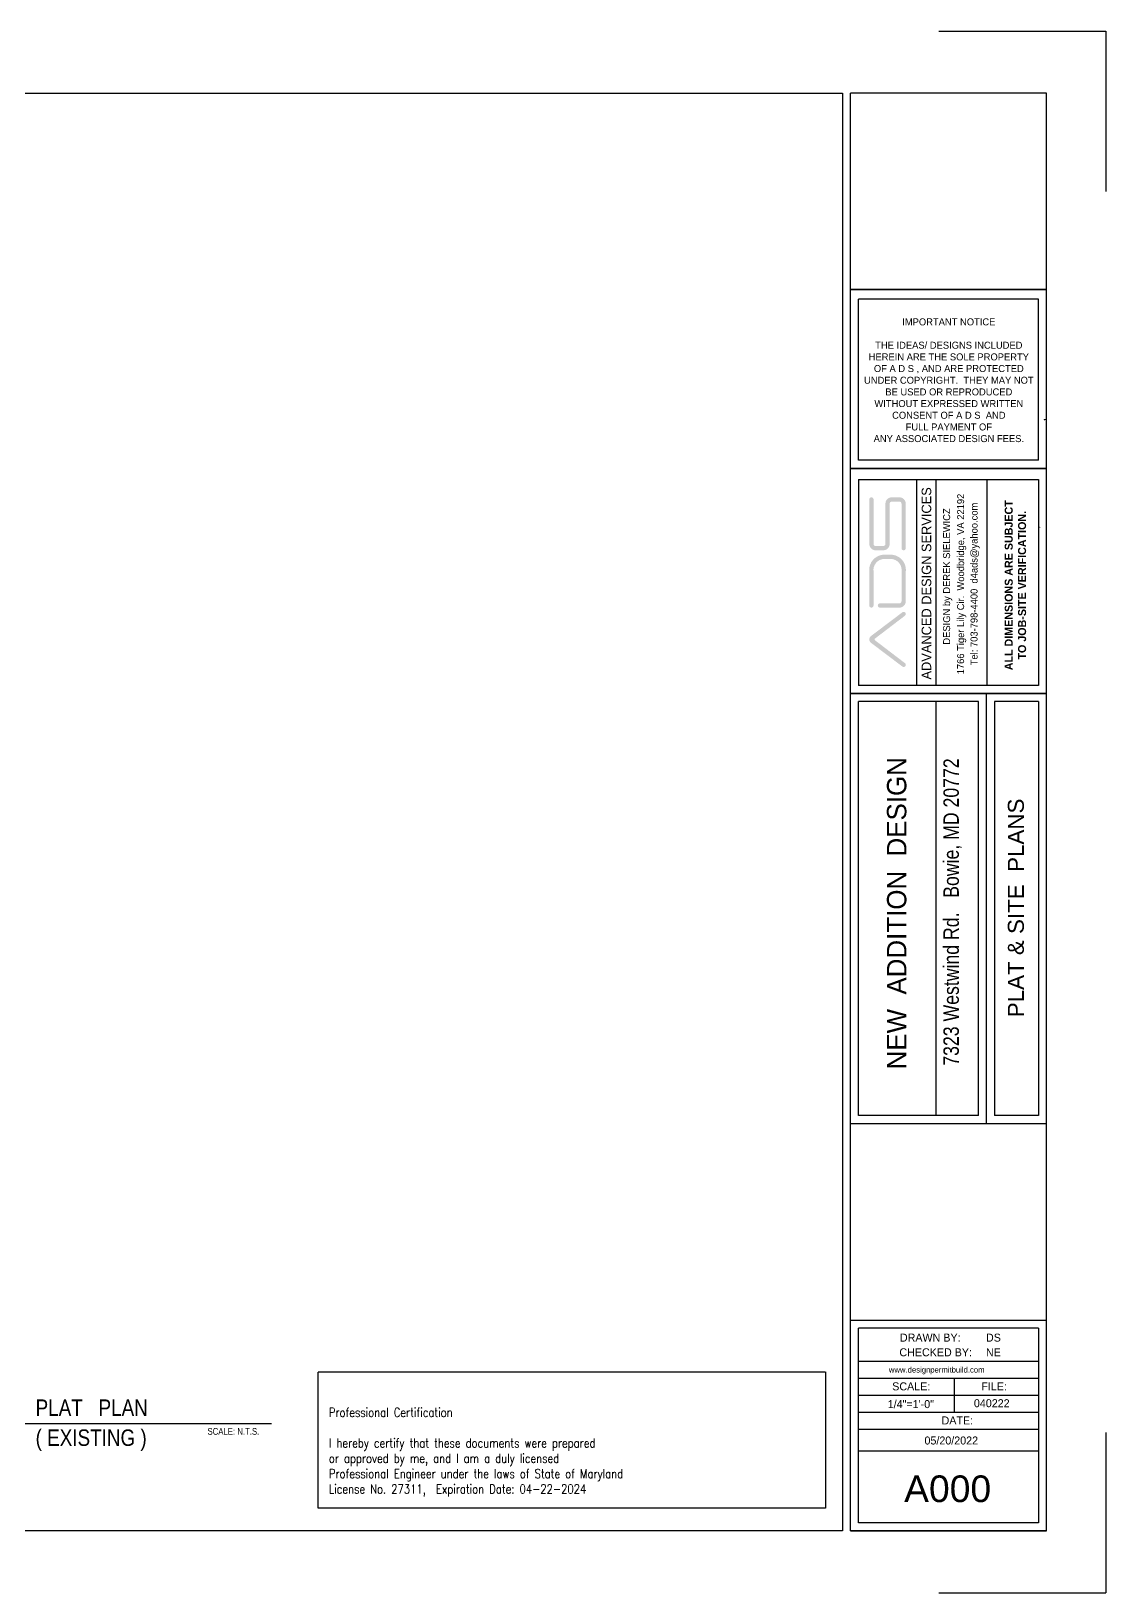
# Model space of a CAD drawing. Header units: inches. Extents: x 26998 to 46838, y -509 to 4343.
# Drawn here: x 28813 to 30497, y 569 to 3016 of the extents above; entities that cross this region are included whole.
import ezdxf

# ---------------------------------------------------------------- set-up
doc = ezdxf.new("R2010")
doc.units = ezdxf.units.IN
doc.header["$LTSCALE"] = 0.5
doc.header["$MEASUREMENT"] = 0
doc.linetypes.add('DASHED', pattern=[0.75, 0.5, -0.25])
doc.layers.add('Layer1', color=2, linetype='Continuous', lineweight=9)
doc.layers.add('Title Block', color=7, linetype='Continuous')
doc.styles.add('ARCH', font='arch.shx')
doc.styles.add('HS-DESIGN-PLAN', font='GOTHIC.TTF', dxfattribs={"height": 0.09375})
doc.styles.add('HS-DESIGN-TTLB', font='GOTHIC.TTF')
doc.styles.get("Standard").update_dxf_attribs({"font": 'romans.shx', "width": 0.75})
doc.styles.add('TAGS', font='romans', dxfattribs={"width": 0.8})

msp = doc.modelspace()

# ---------------------------------------------------------------- hatches: boundary and pattern name
at = {"layer": 'Title Block'}
h = msp.add_hatch(color=256, dxfattribs=at)
h.paths.add_polyline_path([(30182.2885945, 2100.2463073, 0.1912949762), (30183.6245548, 2102.3163189), (30183.6245548, 2103.6104114, 0.1065363828), (30183.0673669, 2104.9016506, 0.1989123674), (30180.9009843, 2106.25519), (30179.7996338, 2106.25519, 0.1139636446), (30178.4120235, 2105.680423), (30129.2524769, 2068.5241666, 0.5149988252), (30129.2524769, 2057.6559351), (30178.4120235, 2020.4996787, 0.1139636446), (30179.7996338, 2019.9249118), (30180.9009843, 2019.9249118, 0.1989123674), (30183.0673669, 2021.2784511, 0.1065363829), (30183.6245548, 2022.5696903), (30183.6245548, 2023.8637829, 0.1912949762), (30182.2885945, 2025.9337945), (30135.4597388, 2061.7027323, -0.5343557179), (30135.4597388, 2064.4773695)])
h.paths.add_polyline_path([(30173.6118535, 2112.9303242, 0.4142135624), (30183.6245548, 2122.9430254), (30183.6245548, 2169.2224986, 0.440849221), (30160.2615851, 2195.9230353), (30149.8168833, 2195.9230353, 0.440849221), (30126.4539137, 2169.2224986), (30126.4539137, 2116.2678912, 0.4142135624), (30129.7914808, 2112.9303242, 0.4142135624), (30133.1290479, 2116.2678912), (30133.1290479, 2169.2224986, -0.4500136067), (30149.8168833, 2189.2479011), (30160.2615851, 2189.2479011, -0.4500136067), (30176.9494206, 2169.2224986), (30176.9494206, 2122.9430254, -0.4142135624), (30173.6118535, 2119.6054583), (30143.1417491, 2119.6054583, 0.4142135624), (30139.804182, 2116.2678912, 0.4142135624), (30143.1417491, 2112.9303242)])
h.paths.add_polyline_path([(30151.7016671, 2212.8064356, -0.4142135624), (30148.3641, 2209.4688685), (30136.4666149, 2209.4688685, -0.4142135624), (30133.1290479, 2212.8064356), (30133.1290479, 2282.4488784, 0.4142135624), (30129.7914808, 2285.7864454, 0.4142135624), (30126.4539137, 2282.4488784), (30126.4539137, 2212.8064356, 0.4142135624), (30136.4666149, 2202.7937343), (30148.3641, 2202.7937343, 0.4142135624), (30158.3768013, 2212.8064356), (30158.3768013, 2275.7737442, -0.4142135624), (30161.7143684, 2279.1113113), (30173.6118535, 2279.1113113, -0.4142135624), (30176.9494206, 2275.7737442), (30176.9494206, 2206.1313014, 0.4142135624), (30180.2869877, 2202.7937343, 0.4142135624), (30183.6245548, 2206.1313014), (30183.6245548, 2275.7737442, 0.4142135624), (30173.6118535, 2285.7864454), (30161.7143684, 2285.7864454, 0.4142135624), (30151.7016671, 2275.7737442)])
h = msp.add_hatch(color=256, dxfattribs=at)
h.paths.add_polyline_path([(30182.2885945, 2100.2463073, 0.1912949762), (30183.6245548, 2102.3163189), (30183.6245548, 2103.6104114, 0.1065363828), (30183.0673669, 2104.9016506, 0.1989123674), (30180.9009843, 2106.25519), (30179.7996338, 2106.25519, 0.1139636446), (30178.4120235, 2105.680423), (30129.2524769, 2068.5241666, 0.5149988252), (30129.2524769, 2057.6559351), (30178.4120235, 2020.4996787, 0.1139636446), (30179.7996338, 2019.9249118), (30180.9009843, 2019.9249118, 0.1989123674), (30183.0673669, 2021.2784511, 0.1065363829), (30183.6245548, 2022.5696903), (30183.6245548, 2023.8637829, 0.1912949762), (30182.2885945, 2025.9337945), (30135.4597388, 2061.7027323, -0.5343557179), (30135.4597388, 2064.4773695)])
h.paths.add_polyline_path([(30173.6118535, 2112.9303242, 0.4142135624), (30183.6245548, 2122.9430254), (30183.6245548, 2169.2224986, 0.440849221), (30160.2615851, 2195.9230353), (30149.8168833, 2195.9230353, 0.440849221), (30126.4539137, 2169.2224986), (30126.4539137, 2116.2678912, 0.4142135624), (30129.7914808, 2112.9303242, 0.4142135624), (30133.1290479, 2116.2678912), (30133.1290479, 2169.2224986, -0.4500136067), (30149.8168833, 2189.2479011), (30160.2615851, 2189.2479011, -0.4500136067), (30176.9494206, 2169.2224986), (30176.9494206, 2122.9430254, -0.4142135624), (30173.6118535, 2119.6054583), (30143.1417491, 2119.6054583, 0.4142135624), (30139.804182, 2116.2678912, 0.4142135624), (30143.1417491, 2112.9303242)])
h.paths.add_polyline_path([(30151.7016671, 2212.8064356, -0.4142135624), (30148.3641, 2209.4688685), (30136.4666149, 2209.4688685, -0.4142135624), (30133.1290479, 2212.8064356), (30133.1290479, 2282.4488784, 0.4142135624), (30129.7914808, 2285.7864454, 0.4142135624), (30126.4539137, 2282.4488784), (30126.4539137, 2212.8064356, 0.4142135624), (30136.4666149, 2202.7937343), (30148.3641, 2202.7937343, 0.4142135624), (30158.3768013, 2212.8064356), (30158.3768013, 2275.7737442, -0.4142135624), (30161.7143684, 2279.1113113), (30173.6118535, 2279.1113113, -0.4142135624), (30176.9494206, 2275.7737442), (30176.9494206, 2206.1313014, 0.4142135624), (30180.2869877, 2202.7937343, 0.4142135624), (30183.6245548, 2206.1313014), (30183.6245548, 2275.7737442, 0.4142135624), (30173.6118535, 2285.7864454), (30161.7143684, 2285.7864454, 0.4142135624), (30151.7016671, 2275.7737442)])

# ---------------------------------------------------------------- linework, layer by layer
msp.add_line((28773.4477723, 834.2826487), (29189.8401053, 834.2826487))
msp.add_line((28773.4477723, 834.2826487), (29189.8401053, 834.2826487))
msp.add_lwpolyline([(27094.2988971, 2919.0896005), (30084.4173665, 2919.0896005), (30084.4173665, 666.1911576), (27094.2988971, 666.1911576)])
for p, q in [((30235.329683, 3016.2435205), (30496.936853, 3016.2435205)), ((30235.329683, 3016.2435205), (30496.936853, 3016.2435205)), ((30235.329683, 3016.2435205), (30496.936853, 3016.2435205)), ((30235.329683, 3016.2435205), (30496.936853, 3016.2435205)), ((30235.329683, 3016.2435205), (30496.936853, 3016.2435205)), ((30235.329683, 3016.2435205), (30496.936853, 3016.2435205)), ((30235.329683, 3016.2435205), (30496.936853, 3016.2435205)), ((30235.329683, 3016.2435205), (30496.936853, 3016.2435205)), ((30235.329683, 3016.2435205), (30496.936853, 3016.2435205)), ((30235.329683, 3016.2435205), (30496.936853, 3016.2435205)), ((30235.329683, 3016.2435205), (30496.936853, 3016.2435205)), ((30496.936853, 3016.2435205), (30496.936853, 2765.2625605)), ((30496.936853, 3016.2435205), (30496.936853, 2765.2625605)), ((30496.936853, 3016.2435205), (30496.936853, 2765.2625605)), ((30496.936853, 3016.2435205), (30496.936853, 2765.2625605)), ((30496.936853, 3016.2435205), (30496.936853, 2765.2625605)), ((30496.936853, 3016.2435205), (30496.936853, 2765.2625605)), ((30496.936853, 3016.2435205), (30496.936853, 2765.2625605)), ((30496.936853, 3016.2435205), (30496.936853, 2765.2625605)), ((30496.936853, 3016.2435205), (30496.936853, 2765.2625605)), ((30496.936853, 3016.2435205), (30496.936853, 2765.2625605)), ((30496.936853, 3016.2435205), (30496.936853, 2765.2625605)), ((30496.936853, 3016.2435205), (30496.936853, 2765.2625605)), ((30496.936853, 3016.2435205), (30496.936853, 2765.2625605)), ((30496.936853, 3016.2435205), (30496.936853, 2765.2625605)), ((30496.936853, 3016.2435205), (30496.936853, 2765.2625605)), ((30496.936853, 3016.2435205), (30496.936853, 2765.2625605)), ((30496.936853, 3016.2435205), (30496.936853, 2765.2625605)), ((30496.936853, 3016.2435205), (30496.936853, 2765.2625605)), ((30496.936853, 3016.2435205), (30496.936853, 2765.2625605)), ((30496.936853, 3016.2435205), (30496.936853, 2765.2625605)), ((30496.936853, 3016.2435205), (30496.936853, 2765.2625605)), ((30496.936853, 3016.2435205), (30496.936853, 2765.2625605)), ((30496.936853, 3016.2435205), (30496.936853, 2765.2625605)), ((30496.936853, 3016.2435205), (30496.936853, 2765.2625605)), ((30496.936853, 3016.2435205), (30496.936853, 2765.2625605)), ((30496.936853, 3016.2435205), (30496.936853, 2765.2625605)), ((30496.936853, 3016.2435205), (30496.936853, 2765.2625605)), ((30496.936853, 3016.2435205), (30496.936853, 2765.2625605)), ((30496.936853, 3016.2435205), (30496.936853, 2765.2625605)), ((30496.936853, 3016.2435205), (30496.936853, 2765.2625605)), ((30097.0676165, 666.1911376), (30097.0676165, 2919.0895805)), ((30404.2976165, 2919.0895805), (30097.0676165, 2919.0895805)), ((30404.2976165, 666.1911376), (30404.2976165, 2919.0895805)), ((30097.0676165, 2611.7245805), (30404.2976165, 2611.7245805)), ((30097.0676165, 2611.7245805), (30404.2976165, 2611.7245805)), ((30097.0676165, 2611.7245805), (30404.2976165, 2611.7245805)), ((30097.0676165, 2611.7245805), (30404.2976165, 2611.7245805)), ((30404.2976165, 2611.7245805), (30097.0676165, 2611.7245805)), ((30109.6076165, 2343.9070805), (30109.6076165, 2596.5495805)), ((30391.7576165, 2596.5495805), (30109.6076165, 2596.5495805)), ((30109.6076165, 2343.9070805), (30109.6076165, 2596.5495805)), ((30391.7576165, 2343.9070805), (30391.7576165, 2596.5495805)), ((30097.0676165, 2330.7245805), (30404.2976165, 2330.7245805)), ((30097.0676165, 2330.7245805), (30404.2976165, 2330.7245805)), ((30097.0676165, 2330.7245805), (30404.2976165, 2330.7245805)), ((30404.2976165, 2330.7245805), (30097.0676165, 2330.7245805)), ((30391.7576165, 2343.9070805), (30109.6076165, 2343.9070805)), ((30109.7178665, 2313.9070805), (30391.7576165, 2313.9070805)), ((30109.7178665, 2313.9070805), (30109.7178665, 1990.8985821)), ((30109.7178665, 2313.9070805), (30109.7178665, 1990.8985821)), ((30200.7808111, 1990.8985821), (30200.7808111, 2313.9070805)), ((30200.7808111, 1990.8985821), (30200.7808111, 2313.9070805)), ((30231.2892748, 1990.8985821), (30231.2892748, 2313.9070805)), ((30231.2892748, 1990.8985821), (30231.2892748, 2313.9070805)), ((30311.2892748, 1990.8985821), (30311.2892748, 2313.9070805)), ((30311.2892748, 1990.8985821), (30311.2892748, 2313.9070805)), ((30391.7576165, 2313.9070805), (30391.7576165, 1990.8985821)), ((30391.7576165, 1990.8985821), (30109.6076165, 1990.8985821)), ((30097.0676165, 1978.3585821), (30404.2976165, 1978.3585821)), ((30097.0676165, 1978.3585821), (30404.2976165, 1978.3585821)), ((30404.2976165, 1978.3585821), (30097.0676165, 1978.3585821)), ((30109.6076165, 1316.7741226), (30109.6076165, 1965.8185821)), ((30297.7076165, 1965.8185821), (30109.6076165, 1965.8185821)), ((30231.2493128, 1316.7741226), (30231.2493128, 1965.8185821)), ((30297.7076165, 1316.7741226), (30297.7076165, 1965.8185821)), ((30310.2476165, 1304.2341226), (30310.2476165, 1978.3585821)), ((30391.7576165, 1965.8185821), (30322.7876165, 1965.8185821)), ((30322.7876165, 1965.8185821), (30322.7876165, 1316.7741226)), ((30391.7576165, 1965.8185821), (30391.7576165, 1316.7741226)), ((30097.0676165, 1304.2341226), (30404.2976165, 1304.2341226)), ((30097.0676165, 1304.2341226), (30404.2976165, 1304.2341226)), ((30297.7076165, 1316.7741226), (30109.6076165, 1316.7741226)), ((30391.7576165, 1316.7741226), (30322.7876165, 1316.7741226)), ((30097.0676165, 996.5116226), (30404.2976165, 996.5116226)), ((30109.6076165, 931.3234835), (30109.6076165, 983.9716226)), ((30391.7576165, 983.9716226), (30109.6076165, 983.9716226)), ((30391.7576165, 983.9716226), (30391.7576165, 931.3234835)), ((30109.6076165, 678.7311376), (30109.6076165, 931.3234835)), ((30391.7576165, 931.3234835), (30109.6076165, 931.3234835)), ((30391.7576165, 931.3234835), (30391.7576165, 678.7311376)), ((30391.7576165, 904.6759835), (30109.6076165, 904.6759835)), ((30259.7076165, 851.3809835), (30259.7076165, 904.6759835)), ((30391.7576165, 878.0284835), (30109.6076165, 878.0284835)), ((30391.7576165, 851.3809835), (30109.6076165, 851.3809835)), ((30391.7576165, 824.7334835), (30109.6076165, 824.7334835)), ((30496.936853, 820.0181976), (30496.936853, 569.0372376)), ((30496.936853, 820.0181976), (30496.936853, 569.0372376)), ((30496.936853, 820.0181976), (30496.936853, 569.0372376)), ((30496.936853, 820.0181976), (30496.936853, 569.0372376)), ((30496.936853, 820.0181976), (30496.936853, 569.0372376)), ((30496.936853, 820.0181976), (30496.936853, 569.0372376)), ((30496.936853, 820.0181976), (30496.936853, 569.0372376)), ((30496.936853, 820.0181976), (30496.936853, 569.0372376)), ((30496.936853, 820.0181976), (30496.936853, 569.0372376)), ((30496.936853, 820.0181976), (30496.936853, 569.0372376)), ((30496.936853, 820.0181976), (30496.936853, 569.0372376)), ((30496.936853, 820.0181976), (30496.936853, 569.0372376)), ((30496.936853, 820.0181976), (30496.936853, 569.0372376)), ((30496.936853, 820.0181976), (30496.936853, 569.0372376)), ((30496.936853, 820.0181976), (30496.936853, 569.0372376)), ((30496.936853, 820.0181976), (30496.936853, 569.0372376)), ((30496.936853, 820.0181976), (30496.936853, 569.0372376)), ((30496.936853, 820.0181976), (30496.936853, 569.0372376)), ((30496.936853, 820.0181976), (30496.936853, 569.0372376)), ((30496.936853, 820.0181976), (30496.936853, 569.0372376)), ((30496.936853, 820.0181976), (30496.936853, 569.0372376)), ((30496.936853, 820.0181976), (30496.936853, 569.0372376)), ((30496.936853, 820.0181976), (30496.936853, 569.0372376)), ((30496.936853, 820.0181976), (30496.936853, 569.0372376)), ((30496.936853, 820.0181976), (30496.936853, 569.0372376)), ((30496.936853, 820.0181976), (30496.936853, 569.0372376)), ((30496.936853, 820.0181976), (30496.936853, 569.0372376)), ((30496.936853, 820.0181976), (30496.936853, 569.0372376)), ((30496.936853, 820.0181976), (30496.936853, 569.0372376)), ((30496.936853, 820.0181976), (30496.936853, 569.0372376)), ((30391.7576165, 791.1320887), (30109.6076165, 791.1320887)), ((30097.0676165, 666.1911376), (30404.2976165, 666.1911376)), ((30097.0676165, 666.1911376), (30404.2976165, 666.1911376)), ((30097.0676165, 666.1911376), (30404.2976165, 666.1911376)), ((30097.0676165, 666.1911376), (30404.2976165, 666.1911376)), ((30404.2976165, 666.1911376), (30097.0676165, 666.1911376)), ((30391.7576165, 678.7311376), (30109.7178665, 678.7311376)), ((30235.329683, 569.0372376), (30496.936853, 569.0372376)), ((30235.329683, 569.0372376), (30496.936853, 569.0372376)), ((30235.329683, 569.0372376), (30496.936853, 569.0372376)), ((30235.329683, 569.0372376), (30496.936853, 569.0372376)), ((30235.329683, 569.0372376), (30496.936853, 569.0372376)), ((30235.329683, 569.0372376), (30496.936853, 569.0372376)), ((30235.329683, 569.0372376), (30496.936853, 569.0372376)), ((30235.329683, 569.0372376), (30496.936853, 569.0372376)), ((30235.329683, 569.0372376), (30496.936853, 569.0372376)), ((30235.329683, 569.0372376), (30496.936853, 569.0372376)), ((30235.329683, 569.0372376), (30496.936853, 569.0372376))]:
    msp.add_line(p, q, dxfattribs=at)
at = {"layer": 'Title Block', "const_width": 1}
for points in [[(30097.0676165, 2919.0895805), (30404.2976165, 2919.0895805)], [(30097.0676165, 666.1911376), (30097.0676165, 2919.0895805)], [(30404.2976165, 666.1911376), (30404.2976165, 2919.0895805)], [(30097.0676165, 2611.7245805), (30404.2976165, 2611.7245805)], [(30097.0676165, 2611.7245805), (30404.2976165, 2611.7245805)], [(30097.0676165, 2330.7245805), (30404.2976165, 2330.7245805)], [(30097.0676165, 2330.7245805), (30404.2976165, 2330.7245805)], [(30097.0676165, 1978.3585821), (30404.2976165, 1978.3585821)], [(30097.0676165, 1978.3585821), (30404.2976165, 1978.3585821)], [(30310.2476165, 1304.2341226), (30310.2476165, 1978.3585821)], [(30097.0676165, 1304.2341226), (30404.2976165, 1304.2341226)], [(30097.0676165, 996.5116226), (30404.2976165, 996.5116226)], [(30097.0676165, 666.1911376), (30404.2976165, 666.1911376)], [(30097.0676165, 666.1911376), (30404.2976165, 666.1911376)], [(30097.0676165, 666.1911376), (30404.2976165, 666.1911376)]]:
    msp.add_lwpolyline(points, dxfattribs=at)
at = {"layer": 'Title Block', "color": 253, "linetype": 'DASHED', "elevation": -287.9982426}
msp.add_lwpolyline([(29262.6872411, 915.4313155), (30057.6872411, 915.4313155), (30057.6872411, 701.7088155), (29262.6872411, 701.7088155)], close=True, dxfattribs=at)

# ---------------------------------------------------------------- texts
at = {"char_height": 25.8048, "width": 519.249438626, "attachment_point": 1, "style": 'ARCH'}
for s, insert in [('{\\fArial Narrow|b0|i0|c0|p34;PLAT   PLAN}', (28820.2445899, 872.0099074)), ('{\\fArial Narrow|b0|i0|c0|p34;( EXISTING )}', (28820.2445899, 825.0099074))]:
    msp.add_mtext(s, dxfattribs=dict(at, insert=insert))
at = {"layer": 'Layer1', "char_height": 0.2, "attachment_point": 1}
for insert in [(30400.257037, 2407.6746721), (30391.7576165, 2239.2704773)]:
    msp.add_mtext_dynamic_manual_height_columns('single family residental', width=305.986453134, gutter_width=1, heights=[0], dxfattribs=dict(at, insert=insert))
at = {"layer": 'Title Block'}
for s, insert, char_height, width, attachment_point, style in [('IMPORTANT NOTICE \\P\\P\\pxt2;THE IDEAS/ DESIGNS INCLUDED \\PHEREIN ARE THE SOLE PROPERTY \\POF A D S , AND ARE PROTECTED \\PUNDER COPYRIGHT.  THEY MAY NOT \\PBE USED OR REPRODUCED \\PWITHOUT EXPRESSED WRITTEN \\PCONSENT OF A D S  AND \\PFULL PAYMENT OF \\PANY ASSOCIATED DESIGN FEES.', (30251.0637687, 2469.2110407), 10.9725, 2161.113996047, 5, 'HS-DESIGN-PLAN'), ('DRAWN BY:', (30174.4125382, 975.1861664), 12.54, 100.256369435, 1, 'HS-DESIGN-TTLB'), ('DS', (30309.2539985, 975.1861664), 12.54, 100.256369435, 1, 'HS-DESIGN-TTLB'), ('CHECKED BY:', (30173.5987314, 952.1727956), 12.54, 125.890966401, 1, 'HS-DESIGN-TTLB'), ('NE', (30309.2539985, 952.1727956), 12.54, 238.678533521, 1, 'HS-DESIGN-TTLB'), ('www.designpermitbuild.com', (30157.1354469, 923.108439), 9, 100.256369435, 1, 'HS-DESIGN-TTLB'), ('SCALE:', (30162.3539175, 898.7501829), 12.54, 100.256369435, 1, 'HS-DESIGN-TTLB'), ('FILE:', (30301.9305909, 898.7501829), 12.54, 100.256369435, 1, 'HS-DESIGN-TTLB'), ('1/4"=1\'-0"', (30155.3435804, 870.9611656), 12.54, 100.256369435, 1, 'HS-DESIGN-TTLB'), ('040222', (30290.3482626, 872.365765), 12.54, 100.256369435, 1, 'HS-DESIGN-TTLB'), ('DATE:', (30239.6754178, 845.3819042), 12.54, 100.256369435, 1, 'HS-DESIGN-TTLB'), ('{\\fArial Narrow|b0|i0|c0|p34;SCALE: N.T.S.}', (29089.5519655, 827.2915491), 10.6178688, 218.815947794, 1, 'HS-DESIGN-TTLB'), ('05/20/2022', (30212.9334895, 813.9473195), 12.54, 100.256369435, 1, 'HS-DESIGN-TTLB'), ('{\\fSwis721 BlkOul BT|b0|i0|c0|p82;A000}', (30249.1889306, 731.7574841), 41.8, 403.665471424, 5, 'HS-DESIGN-TTLB')]:
    msp.add_mtext(s, dxfattribs=dict(at, insert=insert, char_height=char_height, width=width, attachment_point=attachment_point, style=style))
at = {"layer": 'Title Block', "rotation": 90}
for s, insert, char_height, width, attachment_point, style in [('ADVANCED DESIGN SERVICES', (30216.0563663, 2150.9379673), 15.0195, 401.451576005, 5, 'HS-DESIGN-PLAN'), ('1766 Tiger Lily Cir.  Woodbridge, VA 22192', (30271.1891303, 2149.9447948), 10.9725, 497.153654496, 5, 'HS-DESIGN-PLAN'), ('1766 Tiger Lily Cir.  Woodbridge, VA 22192', (30271.1891303, 2149.9447948), 10.9725, 497.153654496, 5, 'HS-DESIGN-PLAN'), ('Tel: 703-798-4400  d4ads@yahoo.com', (30292.2049564, 2149.9908487), 10.9725, 497.153654496, 5, 'HS-DESIGN-PLAN'), ('Tel: 703-798-4400  d4ads@yahoo.com', (30292.2049564, 2149.9908487), 10.9725, 497.153654496, 5, 'HS-DESIGN-PLAN'), ('\\P{\\fCentury Gothic|b1|i0|c0|p34;\\H1.1429x;ALL DIMENSIONS ARE SUBJECT \\PTO JOB-SITE VERIFICATION.}', (30346.3141798, 2148.0372376), 10.9725, 497.153654496, 5, 'HS-DESIGN-PLAN'), ('\\P{\\fCentury Gothic|b1|i0|c0|p34;\\H1.1429x;ALL DIMENSIONS ARE SUBJECT \\PTO JOB-SITE VERIFICATION.}', (30346.3141798, 2148.0372376), 10.9725, 497.153654496, 5, 'HS-DESIGN-PLAN'), ('DESIGN by DEREK SIELEWICZ', (30249.2418446, 2161.7529844), 10.9725, 497.153654496, 5, 'HS-DESIGN-PLAN'), ('DESIGN by DEREK SIELEWICZ', (30249.2418446, 2161.7529844), 10.9725, 497.153654496, 5, 'HS-DESIGN-PLAN'), ('{\\H1.14632x;    NEW  ADDITION  DESIGN}', (30154.162125, 1344.1784551), 26.474878979, 976.980918823, 1, 'HS-DESIGN-TTLB'), ('\\pxb0.41667,a0.41667,t20;{\\fArial Narrow|b0|i0|c0|p34;7323 Westwind Rd.   Bowie, MD 20772}', (30242.5656305, 1395.0411154), 24.171643782, 1577.857036448, 1, 'HS-DESIGN-TTLB'), ('{\\fSwis721 BdOul BT|b0|i0|c0|p82;PLAT & SITE  PLANS}', (30356.2456412, 1642.3408225), 25.0809405, 630.558117903, 5, 'HS-DESIGN-TTLB')]:
    msp.add_mtext(s, dxfattribs=dict(at, insert=insert, char_height=char_height, width=width, attachment_point=attachment_point, style=style))
at = {"layer": 'Title Block', "insert": (29279.6872411, 858.9088155, -287.9982426), "char_height": 14.4, "attachment_point": 1, "style": 'TAGS'}
msp.add_mtext_dynamic_manual_height_columns('Professional Certification\\P\\PI hereby certify that these documents were prepared\\Por approved by me, and I am a duly licensed\\PProfessional Engineer under the laws of State of Maryland\\PLicense No. 27311,  Expiration Date: 04-22-2024', width=1454.616452589, gutter_width=60, heights=[0], dxfattribs=at)

doc.saveas('drawing.dxf')
